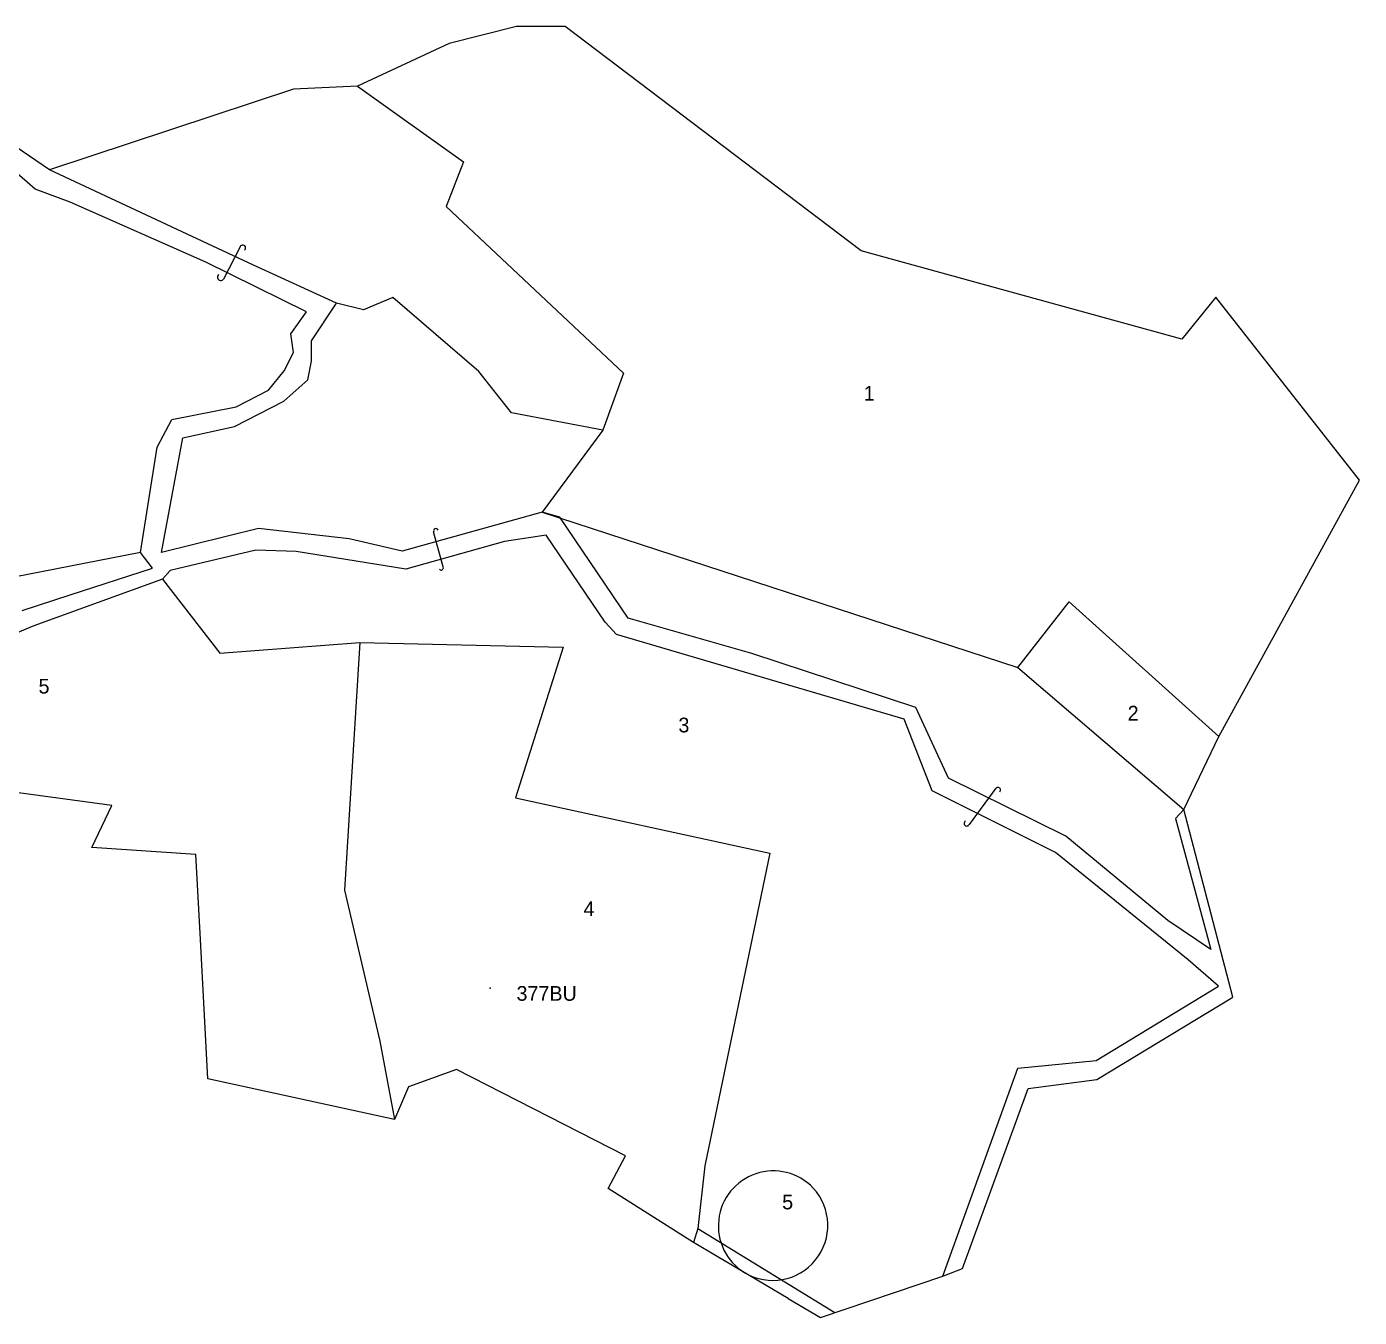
# Model space of a CAD drawing. Extents: x 149058 to 155632, y 177514 to 180719.
# Drawn here: x 155179.6 to 155631.9, y 178164.7 to 178603 of the extents above; entities that cross this region are included whole.
import ezdxf

# ---------------------------------------------------------------- set-up
doc = ezdxf.new("R2010")
doc.units = 0
doc.header["$MEASUREMENT"] = 0
for name, color, linetype in [('BORDER-B', 3, 'CONTINUOUS'), ('LINK', 4, 'CONTINUOUS'), ('NO', 1, 'CONTINUOUS'), ('PARCEL', 6, 'CONTINUOUS'), ('ROAD', 2, 'CONTINUOUS'), ('TRIG-P', 2, 'CONTINUOUS'), ('TRIG-T', 1, 'CONTINUOUS')]:
    doc.layers.add(name, color=color, linetype=linetype)

msp = doc.modelspace()

# ---------------------------------------------------------------- linework, layer by layer
at = {"layer": 'BORDER-B'}
for points in [[(155438.04, 178171.15), (155449.07, 178164.74), (155490.51, 178178.71), (155497.24, 178181.3), (155519.51, 178242.39), (155542.82, 178245.5), (155588.92, 178273.46), (155572.35, 178337.14), (155584.26, 178361.99), (155631.91, 178448.97), (155583.22, 178511.1), (155571.65, 178496.87), (155462.88, 178526.9), (155362.39, 178603), (155345.82, 178603), (155323.03, 178597.31), (155291.95, 178582.81), (155270.2, 178581.78), (155187.33, 178554.34), (155131.91, 178592.13)], [(155438.04, 178171.15), (155405.96, 178190.15), (155376.96, 178208.52), (155382.9, 178219.6), (155325.46, 178248.91), (155309.22, 178242.97), (155304.47, 178231.88), (155241.08, 178245.74), (155238.62, 178293), (155237.04, 178321.9), (155201.78, 178324.28), (155208.51, 178338.53), (155176.82, 178342.89)]]:
    msp.add_lwpolyline(points, dxfattribs=at)
at = {"layer": 'LINK'}
for points in [[(155251.97, 178527.98), (155246.47, 178517.31)], [(155321.03, 178419.54), (155317.76, 178431.44)], [(155508.6, 178344.37), (155499.48, 178332.1)]]:
    msp.add_lwpolyline(points, dxfattribs=at)
for centre, radius, start, end in [((155252.96, 178527.86), 0.994, 309.4063, 172.9924), ((155245.52, 178517.92), 1.14, 125.7286, 327.2333), ((155318.51, 178431.75), 0.806, 22.7845, 202.4378), ((155320.3, 178419.26), 0.781, 220.6551, 20.7233), ((155509.27, 178343.79), 0.886, 316.5158, 138.9612), ((155498.66, 178332.47), 0.903, 113.9822, 336.042)]:
    msp.add_arc(centre, radius, start, end, dxfattribs=at)
at = {"layer": 'PARCEL'}
for points in [[(155291.95, 178582.81), (155327.87, 178557.11), (155322.03, 178541.93), (155382.19, 178485.29), (155375.18, 178466.03), (155344.23, 178471.87), (155333.13, 178485.88), (155303.92, 178510.98), (155293.99, 178506.9), (155284.84, 178509.15)], [(155218.23, 178424.49), (155151.53, 178411.39), (155148.27, 178428.04), (155155.15, 178445.04), (155165.28, 178447.57), (155161.66, 178463.13), (155154.06, 178476.52), (155137.77, 178472.54), (155125.46, 178473.63), (155113.16, 178470.37), (155103.02, 178468.2), (155081.3, 178463.13), (155085.79, 178389.12)], [(155375.18, 178466.03), (155354.62, 178438.12), (155515.96, 178385.45), (155533.48, 178407.64), (155584.26, 178361.99)], [(155225.75, 178415.39), (155245.15, 178390.24), (155292.73, 178393.9), (155361.73, 178392.33), (155345.53, 178341.12), (155431.79, 178322.31), (155409.83, 178216.23), (155407.46, 178194.93)], [(155292.73, 178393.9), (155287.5, 178309.77), (155299.52, 178258.55), (155304.47, 178231.88)], [(155515.96, 178385.45), (155572.35, 178337.14)]]:
    msp.add_lwpolyline(points, dxfattribs=at)
for centre, radius, start, end in [((155433.03, 178195.81), 18.66, 43.4192, 238.7148), ((155432.83, 178195.96), 18.69, 239.4779, 42.656)]:
    msp.add_arc(centre, radius, start, end, dxfattribs=at)
at = {"layer": 'ROAD'}
for points in [[(155178.16, 178404.77), (155194.44, 178410.09), (155222.3, 178419.17), (155218.23, 178424.49), (155223.87, 178460.17), (155228.88, 178469.56), (155250.79, 178473.94), (155261.75, 178479.57), (155267.08, 178486.14), (155270.21, 178492.4), (155269.27, 178498.66), (155274.59, 178506.17), (155240.46, 178523.07), (155194.44, 178543.41), (155182.54, 178547.8), (155175.34, 178554.06)], [(155572.35, 178337.14), (155569.53, 178334.14), (155581.51, 178289.63), (155566.96, 178299.47), (155532.28, 178328.14), (155492.47, 178347.83), (155481.34, 178371.79), (155425.69, 178390.19), (155383.73, 178402.17), (155360.61, 178436.41), (155354.62, 178438.12), (155307.1, 178424.85), (155289.12, 178429.13), (155258.3, 178432.56), (155225.34, 178424.43), (155232.61, 178463.37), (155250.17, 178467.22), (155266.86, 178475.78), (155275, 178483.05), (155276.28, 178489.47), (155276.28, 178496.32), (155284.84, 178509.15), (155256.59, 178521.99), (155187.33, 178554.34)], [(155490.51, 178178.71), (155516, 178249.36), (155542.54, 178251.92), (155584.07, 178277.17), (155573.79, 178286.16), (155528.84, 178322.53), (155486.89, 178343.5), (155477.47, 178367.89), (155379.86, 178396.56), (155376.01, 178400.84), (155355.89, 178430.37), (155341.76, 178428.23), (155308.37, 178418.81), (155271.13, 178424.8), (155257.43, 178425.23), (155228.32, 178418.38), (155225.75, 178415.39), (155182.08, 178399.56), (155152.17, 178387.12)], [(155407.46, 178194.93), (155405.96, 178190.15)], [(155407.46, 178194.93), (155453.94, 178166.38)]]:
    msp.add_lwpolyline(points, dxfattribs=at)
at = {"layer": 'TRIG-P'}
msp.add_point((155336.96, 178276.56), dxfattribs=at)

# ---------------------------------------------------------------- texts
at = {"layer": 'NO'}
for s, p in [('1', (155463.71, 178476.02)), ('5', (155183.66, 178376.54)), ('2', (155553.28, 178367.39)), ('3', (155400.82, 178363.36)), ('4', (155368.62, 178301)), ('5', (155436.04, 178201.42))]:
    msp.add_text(s, height=5, dxfattribs=at).set_placement(p)
at = {"layer": 'TRIG-T'}
msp.add_text('377BU', height=5, dxfattribs=at).set_placement((155345.88, 178272.23))

doc.saveas('drawing.dxf')
